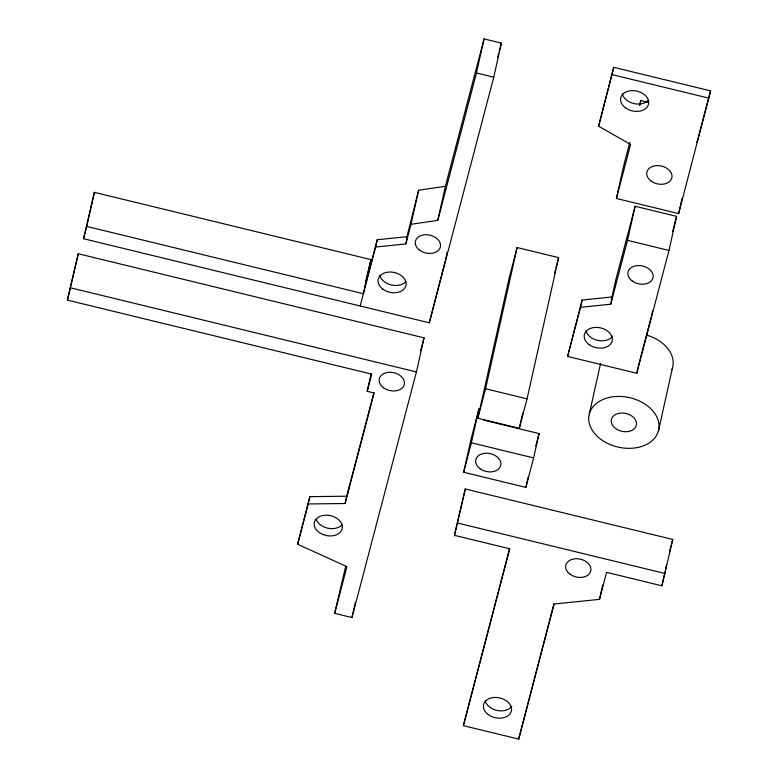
<?xml version="1.0" encoding="UTF-8"?>
<svg xmlns="http://www.w3.org/2000/svg" width="778" height="778" viewBox="0 0 778 778"><rect width="100%" height="100%" fill="white"/><g stroke="black" fill="none" stroke-linecap="round" stroke-linejoin="round"><path stroke-width="1.17" d="M334.676 613.346L346.92 566.676L297.634 544.23L308.205 503.95L345.101 503.522L374.101 392.997L367.187 391.315L371.699 374.121L67.423 300.114L78.267 253.754L424.029 337.846L416.415 371.933L351.967 617.547L334.676 613.346L345.685 566.335M67.423 300.114L78.267 253.754M360.146 305.987L375.618 247.034L405.853 243.942L411.008 224.288L437.79 220.349L445.415 186.273L484.081 38.9L501.372 43.101L493.748 77.187L429.3 322.802L83.538 238.71L94.381 192.341L370.989 259.619L363.375 293.705L86.757 226.427L94.381 192.341M297.634 544.23L309.839 496.646L346.735 496.218L373.887 392.715M308.205 503.95L309.839 496.646M365.427 282.385L370.989 259.619M375.618 247.034L377.252 239.731L407.487 236.638L405.853 243.942M367.187 391.315L371.125 373.683M345.101 503.522L346.735 496.218M347.678 493.699L349.312 486.396M406.486 238.564L418.632 190.211L445.415 186.273M411.008 224.288L418.632 190.211M351.967 617.547L355.381 602.269M437.79 220.349L476.457 72.986L484.081 38.9M429.3 322.802L445.113 261.466M445.376 260.299L447.194 252.15M463.649 472.256L471.274 438.179L479.005 408.703L471.39 442.779L463.649 472.256L525.889 487.398L533.62 457.921L539.066 433.579L483.741 420.12M477.828 418.224L509.395 277.026L517.127 247.55L558.614 257.635L527.056 398.842L519.325 428.318L477.828 418.224L485.569 388.747L517.127 247.55M454.313 535.896L465.293 488.983L672.756 539.436L661.913 585.805L606.587 572.345L599.498 599.361L554.14 604.01L518.693 739.1L463.377 725.641L509.571 548.519M519.325 428.318L522.738 413.021M616.409 198.478L630.588 144.436L598.593 126.201L613.764 67.316L710.577 90.87L678.649 213.61L616.409 198.478L624.034 164.391L629.82 142.335M598.593 126.201L613.764 67.316M525.889 487.398L528.223 476.963M567.609 356.441L582.129 300.016L612.364 296.924L610.74 304.227L580.495 307.32L567.609 356.441L636.764 373.265L668.983 250.458L676.597 216.372L635.111 206.277L615.777 279.963L611.352 299.763M580.495 307.32L582.129 300.016M639.749 105.186L640.79 100.527L647.831 102.249M610.74 304.227L627.496 240.363L635.111 206.277M589.296 413.974L600.558 363.579M518.693 739.1L553.926 603.757M636.764 373.265L638.155 367.002M651.546 315.674L652.586 311.015M678.649 213.61L682.063 198.332M697.817 138.951L697.039 142.452L710.577 90.87M599.498 599.361L602.697 585.075M658.451 430.798A35.594 25.382 12.6 0 0 612.16 396.906A35.594 25.382 12.6 0 0 601.005 439.453A35.594 25.382 12.6 0 0 658.451 430.798L672.591 367.498M661.913 585.805L665.064 571.704M665.589 569.35L666.639 564.643M83.538 238.71L86.757 226.427M365.008 286.401L377.252 239.731M406.894 238.904L407.487 236.638M420.635 350.771L424.029 337.846M497.667 57.212L498.591 53.682M499.213 51.329L501.372 43.101M465.293 488.983L454.459 535.342L509.775 548.801L463.377 725.641M554.451 273.506L555.346 270.112M555.939 267.846L558.614 257.635M535.789 446.047L539.066 433.579M639.574 105.176L640.79 100.527M611.508 300.191L612.364 296.924M672.61 231.572L676.597 216.372M638.388 365.961L651.283 316.841M669.527 551.719L672.756 539.436M612.13 74.62L708.943 98.174M476.457 72.986L493.748 77.187M627.496 240.363L668.983 250.458M70.652 287.831L416.415 371.933M485.569 388.747L527.056 398.842M471.39 442.779L533.62 457.921M457.678 523.059L665.132 573.522M405.834 281.617A14.237 10.153 12.6 0 1 391.139 284.923A14.237 10.153 12.6 0 1 379.839 275.295M612.578 336.261A14.237 10.153 12.6 0 1 597.912 340.424A14.237 10.153 12.6 0 1 586.009 330.66M341.97 524.849A14.237 10.153 12.6 0 1 327.82 528.194A14.237 10.153 12.6 0 1 316.257 519.276M646.703 335.124A35.594 25.382 12.6 0 1 671.9 369.599M648.385 100.216A14.237 10.153 12.6 0 1 633.691 103.523A14.237 10.153 12.6 0 1 622.39 93.895M511.807 706.298A14.237 10.153 12.6 0 1 497.142 710.47A14.237 10.153 12.6 0 1 485.239 700.706M342.349 527.251L341.805 529.847A14.237 10.153 12.6 0 1 319.048 532.317A14.237 10.153 12.6 0 1 322.569 515.561A14.237 10.153 12.6 0 1 342.349 527.251M419.653 250.215A12.808 9.142 12.6 0 0 440.338 247.103A12.808 9.142 12.6 0 0 423.679 234.907A12.808 9.142 12.6 0 0 419.653 250.215M382.941 289.221A14.237 10.153 12.6 0 0 405.912 285.759A14.237 10.153 12.6 0 0 387.405 272.212A14.237 10.153 12.6 0 0 382.941 289.221M589.111 344.596A14.237 10.153 12.6 0 0 612.082 341.134A14.237 10.153 12.6 0 0 593.575 327.577A14.237 10.153 12.6 0 0 589.111 344.596M632.271 281.023A12.808 9.142 12.6 0 0 652.956 277.911A12.808 9.142 12.6 0 0 636.287 265.706A12.808 9.142 12.6 0 0 632.271 281.023M383.564 387.765A12.808 9.142 12.6 0 0 404.249 384.643A12.808 9.142 12.6 0 0 387.58 372.448A12.808 9.142 12.6 0 0 383.564 387.765M615.641 428.532A12.808 9.142 12.6 0 0 636.316 425.41A12.808 9.142 12.6 0 0 619.658 413.215A12.808 9.142 12.6 0 0 615.641 428.532M625.483 107.831A14.237 10.153 12.6 0 0 648.463 104.369A14.237 10.153 12.6 0 0 629.947 90.812A14.237 10.153 12.6 0 0 625.483 107.831M651.137 181.099A12.808 9.142 12.6 0 0 671.813 177.977A12.808 9.142 12.6 0 0 655.154 165.782A12.808 9.142 12.6 0 0 651.137 181.099M480.036 468.706A12.808 9.142 12.6 0 0 500.711 465.594A12.808 9.142 12.6 0 0 484.052 453.399A12.808 9.142 12.6 0 0 480.036 468.706M488.331 714.642A14.237 10.153 12.6 0 0 511.311 711.17A14.237 10.153 12.6 0 0 492.795 697.623A14.237 10.153 12.6 0 0 488.331 714.642M570.05 574.222A12.808 9.142 12.6 0 0 590.735 571.101A12.808 9.142 12.6 0 0 574.067 558.905A12.808 9.142 12.6 0 0 570.05 574.222"/></g></svg>
